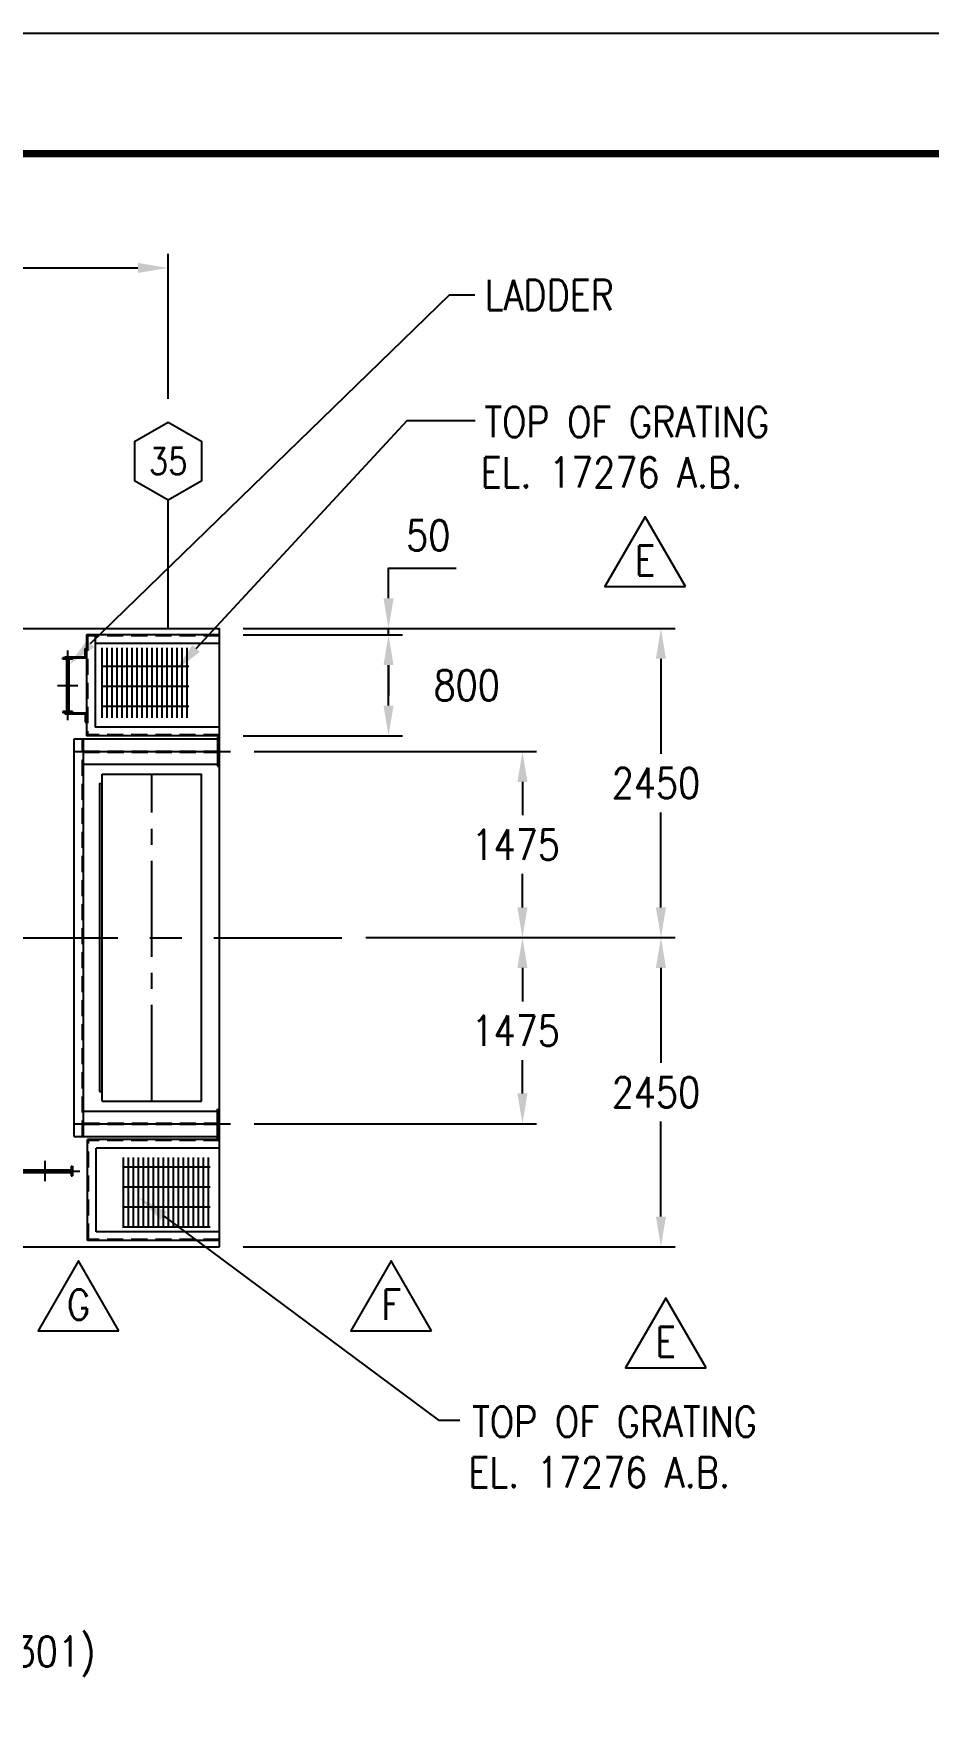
# Model space of a CAD drawing. Extents: x 0 to 68580, y 0 to 45720.
# Drawn here: x 21884 to 28974, y 32437 to 45720 of the extents above; entities that cross this region are included whole.
import ezdxf
from ezdxf.enums import TextEntityAlignment as Align

# ---------------------------------------------------------------- set-up
doc = ezdxf.new("R2010")
doc.units = 0
doc.header["$LTSCALE"] = 40
for name, pattern in [('CENTER', [50.8, 31.75, -6.35, 6.35, -6.35]), ('CENTER2', [28.575, 19.05, -3.175, 3.175, -3.175]), ('CL', [1.0625, 0.75, -0.125, 0.0625, -0.125]), ('HIDDEN2', [4.7625, 3.175, -1.5875])]:
    doc.linetypes.add(name, pattern=pattern)
doc.layers.get('0').update_dxf_attribs({"linetype": 'CONTINUOUS'})
doc.layers.get('DEFPOINTS').update_dxf_attribs({"linetype": 'CONTINUOUS'})
for name, color, linetype in [('EMS_BORDER', 7, 'CONTINUOUS'), ('EMS_CL', 1, 'CENTER'), ('EMS_DIM', 3, 'CONTINUOUS'), ('EMS_GRAY', 252, 'CONTINUOUS'), ('EMS_GRAYCL', 252, 'CL'), ('EMS_HATCH', 3, 'CONTINUOUS'), ('EMS_OBJECT', 252, 'CONTINUOUS'), ('EMS_REV', 7, 'CONTINUOUS'), ('EMS_SHEET', 252, 'CONTINUOUS'), ('EMS_SHIPSTRUCTURE', 151, 'CONTINUOUS'), ('EMS_TXT', 2, 'CONTINUOUS'), ('EMS_WALKWAY_PLATFORM', 2, 'CONTINUOUS'), ('MIKES_CHECK', 75, 'CONTINUOUS'), ('WALKWAY', 2, 'CONTINUOUS'), ('WALWAYSTUFF', 2, 'CONTINUOUS')]:
    doc.layers.add(name, color=color, linetype=linetype)
doc.styles.add('EMS', font='Romans.shx', dxfattribs={"width": 0.85, "height": 240})
doc.styles.add('EMS_STATUS', font='txt', dxfattribs={"oblique": 15, "height": 4.7625})
doc.dimstyles.get("Standard").update_dxf_attribs({"dimtxt": 0.125, "dimasz": 0.25, "dimexe": 0.18, "dimexo": 0.0625, "dimgap": 0.09, "dimtad": 0, "dimtih": 1, "dimtoh": 1, "dimzin": 12, "dimcen": 0.09, "dimclrd": 160, "dimclre": 160, "dimclrt": 200, "dimazin": 3, "dimtfac": 1, "dimtofl": 0, "dimtmove": 0, "dimatfit": 3})

# ---------------------------------------------------------------- blocks, each defined once
blk = doc.blocks.new('EMS_BORDER')
at = {"layer": 'EMS_BORDER', "const_width": 0.762}
blk.add_lwpolyline([(900.7, 12.7), (26.4, 12.7, -0.414214), (25.4, 13.7), (25.4, 595.9, -0.414214), (26.4, 596.9), (900.7, 596.9, -0.414214), (901.7, 595.9), (901.7, 13.7, -0.414214)], format="xyb", close=True, dxfattribs=at)
at = {"layer": 'EMS_SHEET'}
blk.add_lwpolyline([(0, 609.6), (0, 0), (914.4, 0), (914.4, 609.6)], close=True, dxfattribs=at)
at = {"layer": 'EMS_BORDER', "color": 7, "style": 'EMS_STATUS', "oblique": 15}
for tag, p in [('STATUSLINE1', (678.04, 46.72)), ('STATUSLINE2', (678.04, 40.37))]:
    blk.add_attdef(tag, text='', height=4.76, dxfattribs=at).set_placement(p, align=Align.CENTER)
at = {"layer": 'EMS_BORDER', "color": 2, "style": 'EMS', "width": 0.85}
for tag, p in [('SCALE', (608.16, 47.68)), ('DATE', (608.16, 36.58)), ('DRAWN', (608.16, 25.48)), ('CHECKED', (608.16, 14.38))]:
    blk.add_attdef(tag, text='', height=3.17, dxfattribs=at).set_placement(p, align=Align.CENTER)
at = {"layer": 'EMS_BORDER', "color": 7, "style": 'EMS', "width": 0.85}
for tag, height, p in [('DRAWINGTITLELINE1', 3.81, (856.17, 43.6)), ('DRAWINGTITLELINE2', 3.81, (856.17, 37.25)), ('DRAWINGTITLELINE3', 3.81, (856.17, 30.9)), ('PROJECTTITLELINE1', 3.81, (678.04, 23.6)), ('PROJECTTITLELINE2', 3.81, (678.04, 17.25)), ('DWGNO1', 3.97, (856.17, 15.25))]:
    blk.add_attdef(tag, text='', height=height, dxfattribs=at).set_placement(p, align=Align.CENTER)
at = {"layer": 'EMS_BORDER', "color": 2, "style": 'EMS', "oblique": 10, "width": 0.85}
blk.add_attdef('APP', text='', height=2.54, dxfattribs=at).set_placement((818.7, 15.96), align=Align.CENTER)
at = {"layer": 'EMS_BORDER', "color": 7, "style": 'EMS', "width": 0.85}
blk.add_attdef('REV', text='', height=3.81, dxfattribs=at).set_placement((893.7, 17.14), align=Align.MIDDLE_CENTER)
blk = doc.blocks.new('A$C4A80579D')
at = {"layer": 'WALKWAY', "linetype": 'CENTER'}
for p, q in [((-277, 0), (277, 0)), ((0, -81), (0, 81))]:
    blk.add_line(p, q, dxfattribs=at)
at = {"layer": 'WALKWAY'}
blk.add_line((226, 0), (277, 0), dxfattribs=at)
at = {"layer": 'WALWAYSTUFF'}
for p, q in [((-292, 140), (-292, 150)), ((-292, 150), (-217, 150)), ((-227, 140), (-292, 140)), ((-227, -22), (-227, 140)), ((-217, -22), (-217, 150)), ((292, 150), (217, 150)), ((217, -22), (217, 150)), ((227, 140), (292, 140)), ((227, 140), (292, 140)), ((227, -22), (227, 140)), ((292, 140), (292, 150)), ((292, 140), (292, 150)), ((-207, 38), (-217, 38)), ((-217, 38), (-217, -38)), ((-207, 38), (-207, -38)), ((-207, 10), (207, 10)), ((207, 38), (207, -38)), ((207, 38), (217, 38)), ((217, 38), (217, -38)), ((-217, -22), (-227, -22)), ((-207, -38), (-217, -38)), ((-207, -10), (207, -10)), ((207, -38), (217, -38)), ((217, -22), (227, -22))]:
    blk.add_line(p, q, dxfattribs=at)
blk = doc.blocks.new('*X160')
at = {"color": 0}
for p, q in [((22427, 40296), (22427, 40850)), ((22467, 40296), (22467, 40850)), ((22506, 40296), (22506, 40850)), ((22546, 40296), (22546, 40850)), ((22586, 40296), (22586, 40850)), ((22626, 40296), (22626, 40850)), ((22665, 40296), (22665, 40850)), ((22705, 40296), (22705, 40850)), ((22745, 40296), (22745, 40850)), ((22784, 40296), (22784, 40850)), ((22824, 40296), (22824, 40850)), ((22864, 40296), (22864, 40850)), ((22903, 40296), (22903, 40850)), ((22943, 40296), (22943, 40850)), ((22983, 40296), (22983, 40850)), ((23022, 40296), (23022, 40850)), ((23062, 40296), (23062, 40850)), ((23102, 40296), (23102, 40850)), ((23115, 40704), (22421, 40704)), ((23115, 40545), (22421, 40545)), ((23115, 40387), (22421, 40387))]:
    blk.add_line(p, q, dxfattribs=at)
blk = doc.blocks.new('*U231')
at = {"layer": 'EMS_DIM', "color": 0, "style": 'EMS', "width": 0.85}
blk.add_text('5100', height=240, dxfattribs=at).set_placement((20011, 43975))
blk = doc.blocks.new('*D23')
at = {"layer": 'DEFPOINTS', "color": 0}
for p in [(22950, 43862), (17850, 42637), (22950, 42637)]:
    blk.add_point(p, dxfattribs=at)
at = {"layer": 'EMS_DIM', "color": 0}
for p, q in [((17850, 42825), (17850, 43975)), ((22950, 42825), (22950, 43975)), ((18090, 43862), (22710, 43862))]:
    blk.add_line(p, q, dxfattribs=at)
for points in [[(18090, 43902), (18090, 43822), (17850, 43862)], [(22710, 43902), (22710, 43822), (22950, 43862)]]:
    blk.add_solid(points, dxfattribs=at)
at = {"layer": 'EMS_REV'}
blk.add_blockref('*U231', (0, 0), dxfattribs=at)
blk = doc.blocks.new('*U162')
at = {"layer": 'EMS_TXT', "style": 'EMS', "width": 0.85}
blk.add_text('LADDER', height=240, dxfattribs=at).set_placement((25459, 43528))
blk = doc.blocks.new('*U163')
at = {"layer": 'EMS_TXT', "style": 'EMS', "width": 0.85}
for s, p in [('TOP OF GRATING', (25456, 42521)), ('EL. 17276 A.B.', (25426, 42121))]:
    blk.add_text(s, height=240, dxfattribs=at).set_placement(p)
blk = doc.blocks.new('*U166')
at = {"layer": 'EMS_TXT', "style": 'EMS', "width": 0.85}
for s, p in [('TOP OF GRATING', (25359, 34597)), ('EL. 17276 A.B.', (25329, 34197))]:
    blk.add_text(s, height=240, dxfattribs=at).set_placement(p)
blk = doc.blocks.new('*U167')
at = {"layer": 'EMS_DIM'}
blk.add_lwpolyline([(22914, 36349), (25091, 34729), (25260, 34729)], dxfattribs=at)
blk.add_solid([(22890, 36317), (22721, 36492), (22938, 36381)], dxfattribs=at)
blk = doc.blocks.new('*U236')
at = {"layer": 'EMS_DIM', "color": 0, "style": 'EMS', "width": 0.85}
blk.add_text('1475', height=240, dxfattribs=at).set_placement((25354, 37696))
blk = doc.blocks.new('*D57')
at = {"layer": 'DEFPOINTS', "color": 0}
for p in [(24327, 38554), (25757, 38554), (23444, 37079)]:
    blk.add_point(p, dxfattribs=at)
at = {"layer": 'EMS_DIM', "color": 0}
for p, q in [((24515, 38554), (25869, 38554)), ((25757, 38314), (25757, 38049)), ((25757, 37319), (25757, 37584)), ((23632, 37079), (25869, 37079))]:
    blk.add_line(p, q, dxfattribs=at)
for points in [[(25717, 38314), (25797, 38314), (25757, 38554)], [(25717, 37319), (25797, 37319), (25757, 37079)]]:
    blk.add_solid(points, dxfattribs=at)
at = {"layer": 'EMS_REV'}
blk.add_blockref('*U236', (0, 0), dxfattribs=at)
blk = doc.blocks.new('*U237')
at = {"layer": 'EMS_DIM', "color": 0, "style": 'EMS', "width": 0.85}
blk.add_text('1475', height=240, dxfattribs=at).set_placement((25354, 39171))
blk = doc.blocks.new('*D33')
at = {"layer": 'DEFPOINTS', "color": 0}
for p in [(23444, 40029), (24327, 38554), (25757, 38554)]:
    blk.add_point(p, dxfattribs=at)
at = {"layer": 'EMS_DIM', "color": 0}
for p, q in [((23632, 40029), (25869, 40029)), ((25757, 39789), (25757, 39524)), ((25757, 38794), (25757, 39059)), ((24515, 38554), (25869, 38554))]:
    blk.add_line(p, q, dxfattribs=at)
for points in [[(25717, 39789), (25797, 39789), (25757, 40029)], [(25717, 38794), (25797, 38794), (25757, 38554)]]:
    blk.add_solid(points, dxfattribs=at)
at = {"layer": 'EMS_REV'}
blk.add_blockref('*U237', (0, 0), dxfattribs=at)
blk = doc.blocks.new('*U238')
at = {"layer": 'EMS_DIM', "color": 0, "style": 'EMS', "width": 0.85}
blk.add_text('2450', height=240, dxfattribs=at).set_placement((26465, 39659))
blk = doc.blocks.new('*D58')
at = {"layer": 'DEFPOINTS', "color": 0}
for p in [(23357, 41004), (24327, 38554), (26854, 38554)]:
    blk.add_point(p, dxfattribs=at)
at = {"layer": 'EMS_DIM', "color": 0}
for p, q in [((23544, 41004), (26966, 41004)), ((26854, 40764), (26854, 40011)), ((26854, 38794), (26854, 39546)), ((24515, 38554), (26966, 38554))]:
    blk.add_line(p, q, dxfattribs=at)
for points in [[(26814, 40764), (26894, 40764), (26854, 41004)], [(26814, 38794), (26894, 38794), (26854, 38554)]]:
    blk.add_solid(points, dxfattribs=at)
at = {"layer": 'EMS_REV'}
blk.add_blockref('*U238', (0, 0), dxfattribs=at)
blk = doc.blocks.new('*U239')
at = {"layer": 'EMS_DIM', "color": 0, "style": 'EMS', "width": 0.85}
blk.add_text('2450', height=240, dxfattribs=at).set_placement((26465, 37209))
blk = doc.blocks.new('*D34')
at = {"layer": 'DEFPOINTS', "color": 0}
for p in [(24327, 38554), (26854, 38554), (23357, 36104)]:
    blk.add_point(p, dxfattribs=at)
at = {"layer": 'EMS_DIM', "color": 0}
for p, q in [((24515, 38554), (26966, 38554)), ((26854, 38314), (26854, 37561)), ((26854, 36344), (26854, 37096)), ((23544, 36104), (26966, 36104))]:
    blk.add_line(p, q, dxfattribs=at)
for points in [[(26814, 38314), (26894, 38314), (26854, 38554)], [(26814, 36344), (26894, 36344), (26854, 36104)]]:
    blk.add_solid(points, dxfattribs=at)
at = {"layer": 'EMS_REV'}
blk.add_blockref('*U239', (0, 0), dxfattribs=at)
blk = doc.blocks.new('*U242')
at = {"layer": 'EMS_DIM', "color": 0, "style": 'EMS', "width": 0.85}
blk.add_text('800', height=240, dxfattribs=at).set_placement((25053, 40434))
blk = doc.blocks.new('*D59')
at = {"layer": 'DEFPOINTS', "color": 0}
for p in [(23357, 40954), (24696, 40954), (23357, 40154)]:
    blk.add_point(p, dxfattribs=at)
at = {"layer": 'EMS_DIM', "color": 0}
for p, q in [((23544, 40954), (24808, 40954)), ((24696, 40394), (24696, 40714)), ((23544, 40154), (24808, 40154))]:
    blk.add_line(p, q, dxfattribs=at)
for points in [[(24656, 40714), (24736, 40714), (24696, 40954)], [(24656, 40394), (24736, 40394), (24696, 40154)]]:
    blk.add_solid(points, dxfattribs=at)
at = {"layer": 'EMS_REV'}
blk.add_blockref('*U242', (0, 0), dxfattribs=at)
blk = doc.blocks.new('*U243')
at = {"layer": 'EMS_DIM', "color": 0, "style": 'EMS', "width": 0.85}
blk.add_text('50', height=240, dxfattribs=at).set_placement((24836, 41622))
blk = doc.blocks.new('*D60')
at = {"layer": 'DEFPOINTS', "color": 0}
for p in [(23357, 41004), (23357, 40954), (24696, 41004)]:
    blk.add_point(p, dxfattribs=at)
at = {"layer": 'EMS_DIM', "color": 0}
for p, q in [((24696, 41244), (24696, 41484)), ((23544, 41004), (24808, 41004)), ((23544, 40954), (24808, 40954)), ((24696, 40954), (24696, 41004)), ((24696, 40714), (24696, 40474))]:
    blk.add_line(p, q, dxfattribs=at)
for points in [[(24656, 41244), (24736, 41244), (24696, 41004)], [(24656, 40714), (24736, 40714), (24696, 40954)]]:
    blk.add_solid(points, dxfattribs=at)
at = {"layer": 'EMS_REV'}
blk.add_blockref('*U243', (0, 0), dxfattribs=at)
blk = doc.blocks.new('*U177')
at = {"layer": 'EMS_DIM'}
blk.add_lwpolyline([(23171, 40846), (24844, 42654), (25383, 42654)], dxfattribs=at)
blk.add_solid([(23201, 40819), (23008, 40670), (23142, 40873)], dxfattribs=at)
blk = doc.blocks.new('*U178')
at = {"layer": 'EMS_DIM'}
blk.add_lwpolyline([(22336, 40885), (25179, 43650), (25380, 43650)], dxfattribs=at)
blk.add_solid([(22364, 40856), (22164, 40717), (22308, 40913)], dxfattribs=at)
blk = doc.blocks.new('*X318')
at = {"color": 0}
for p, q in [((22596, 36258), (22596, 36811)), ((22636, 36258), (22636, 36811)), ((22675, 36258), (22675, 36811)), ((22715, 36258), (22715, 36811)), ((22755, 36258), (22755, 36811)), ((22794, 36258), (22794, 36811)), ((22834, 36258), (22834, 36811)), ((22874, 36258), (22874, 36811)), ((22914, 36258), (22914, 36811)), ((22953, 36258), (22953, 36811)), ((22993, 36258), (22993, 36811)), ((23033, 36258), (23033, 36811)), ((23072, 36258), (23072, 36811)), ((23112, 36258), (23112, 36811)), ((23152, 36258), (23152, 36811)), ((23191, 36258), (23191, 36811)), ((23231, 36258), (23231, 36811)), ((23271, 36258), (23271, 36811)), ((23284, 36735), (22590, 36735)), ((23284, 36577), (22590, 36577)), ((23284, 36418), (22590, 36418)), ((23284, 36259), (22590, 36259))]:
    blk.add_line(p, q, dxfattribs=at)
blk = doc.blocks.new('EMS_REVSYMM')
at = {"layer": 'EMS_REV', "color": 2}
blk.add_lwpolyline([(5.33, 0), (0, 9.23), (-5.33, 0)], close=True, dxfattribs=at)
at = {"layer": 'EMS_REV', "style": 'EMS', "width": 0.85}
blk.add_attdef('RV', text='', height=3.97, dxfattribs=at).set_placement((0, 3.46), align=Align.MIDDLE)
blk = doc.blocks.new('A$C18730011')
at = {"layer": 'EMS_CL', "linetype": 'CENTER'}
for p, q in [((0, 0), (554, 0)), ((277, -81), (277, 81))]:
    blk.add_line(p, q, dxfattribs=at)
at = {"layer": 'WALWAYSTUFF'}
for p, q in [((70, 38), (60, 38)), ((60, 38), (60, -38)), ((70, 38), (70, -38)), ((70, 10), (484, 10)), ((484, 38), (484, -38)), ((484, 38), (494, 38)), ((494, 38), (494, -38)), ((70, -38), (60, -38)), ((70, -10), (484, -10)), ((484, -38), (494, -38))]:
    blk.add_line(p, q, dxfattribs=at)

msp = doc.modelspace()

# ---------------------------------------------------------------- linework, layer by layer
at = {"layer": 'EMS_CL'}
for p, q in [((22205.239, 40028.77), (23444.178, 40028.77)), ((17216.632, 38553.77), (24327.026, 38553.77)), ((22205.239, 37078.77), (23444.28, 37078.77))]:
    msp.add_line(p, q, dxfattribs=at)
at = {"layer": 'EMS_DIM'}
msp.add_line((24695.656, 41483.77), (25232.724, 41483.77), dxfattribs=at)
at = {"layer": 'EMS_GRAY'}
for p, q in [((22427.239, 39848.77), (23213.239, 39848.77)), ((22427.239, 37258.77), (22427.239, 39848.77)), ((23213.239, 37258.77), (23213.239, 39848.77)), ((22427.239, 37258.77), (23213.239, 37258.77))]:
    msp.add_line(p, q, dxfattribs=at)
msp.add_lwpolyline([(22405.239, 37334.77), (22427.239, 37334.77), (22427.239, 39772.77), (22405.239, 39772.77)], close=True, dxfattribs=at)
at = {"layer": 'EMS_GRAYCL', "linetype": 'CENTER2'}
msp.add_line((22820.239, 37258.77), (22820.239, 39848.77), dxfattribs=at)
at = {"layer": 'EMS_SHIPSTRUCTURE'}
for p, q in [((17849.816, 41003.77), (23356.821, 41003.77)), ((23356.821, 36103.77), (23356.821, 41003.77)), ((22205.239, 40128.77), (23341.821, 40128.77)), ((22205.239, 36978.77), (22205.239, 40128.77)), ((22280.239, 36978.77), (22280.239, 40128.77)), ((23341.821, 40143.77), (23356.821, 40143.77)), ((23341.821, 40143.77), (23341.821, 39913.77)), ((22280.239, 39928.77), (23341.821, 39928.77)), ((23341.821, 39913.77), (23356.821, 39913.77)), ((23341.821, 37193.77), (23356.821, 37193.77)), ((23341.821, 36963.77), (23341.821, 37193.77)), ((22280.239, 37178.77), (23341.821, 37178.77)), ((22205.239, 36978.77), (23341.821, 36978.77)), ((23341.821, 36963.77), (23356.821, 36963.77)), ((17849.816, 36103.77), (23356.821, 36103.77))]:
    msp.add_line(p, q, dxfattribs=at)
at = {"layer": 'EMS_SHIPSTRUCTURE', "linetype": 'HIDDEN2'}
for p, q in [((22271.239, 36978.77), (22271.239, 40128.77)), ((22280.239, 40032.77), (23341.821, 40032.77)), ((22280.239, 40024.77), (23341.821, 40024.77)), ((22280.239, 37082.77), (23341.821, 37082.77)), ((22280.239, 37074.77), (23341.821, 37074.77))]:
    msp.add_line(p, q, dxfattribs=at)
at = {"layer": 'EMS_TXT'}
msp.add_lwpolyline([(22950.156, 42637.246), (22684.1, 42483.639), (22684.1, 42176.424), (22950.156, 42022.817), (23216.212, 42176.424), (23216.212, 42483.639)], close=True, dxfattribs=at)
at = {"layer": 'EMS_WALKWAY_PLATFORM'}
for p, q in [((22303.918, 40953.77), (22303.918, 40153.77)), ((23356.821, 40953.77), (22303.918, 40953.77)), ((23356.821, 40953.77), (22303.918, 40953.77)), ((22371.918, 40953.77), (22371.918, 40221.77)), ((23356.821, 40885.77), (22371.918, 40885.77)), ((23356.821, 40153.77), (22303.918, 40153.77)), ((23356.821, 40153.77), (22303.918, 40153.77)), ((23356.821, 40221.77), (22371.918, 40221.77)), ((22310.918, 36153.77), (22310.918, 36953.77)), ((23356.821, 36953.77), (22310.918, 36953.77)), ((23356.821, 36953.77), (22310.918, 36953.77)), ((22378.918, 36221.77), (22378.918, 36885.77)), ((23356.821, 36885.77), (22378.918, 36885.77)), ((23356.821, 36153.77), (22310.918, 36153.77)), ((23356.821, 36153.77), (22310.918, 36153.77)), ((23356.821, 36221.77), (22378.918, 36221.77))]:
    msp.add_line(p, q, dxfattribs=at)
at = {"layer": 'EMS_WALKWAY_PLATFORM', "linetype": 'HIDDEN2'}
for p, q in [((22310.918, 40953.77), (22310.918, 40160.77)), ((23356.821, 40946.77), (22310.918, 40946.77)), ((23356.821, 40160.77), (22310.918, 40160.77)), ((22317.918, 36160.77), (22317.918, 36946.77)), ((23356.821, 36946.77), (22317.918, 36946.77)), ((23356.821, 36160.77), (22317.918, 36160.77))]:
    msp.add_line(p, q, dxfattribs=at)
at = {"layer": 'MIKES_CHECK'}
msp.add_line((22950.156, 41003.77), (22950.156, 42022.817), dxfattribs=at)

# ---------------------------------------------------------------- block references
at = {"rotation": 270}
msp.add_blockref('A$C4A80579D', (22153.918, 40553.77), dxfattribs=at)
at = {"layer": 'EMS_HATCH', "linetype": 'CONTINUOUS'}
for name in ['*X160', '*X318']:
    msp.add_blockref(name, (0, 0), dxfattribs=at)
at = {"layer": 'EMS_OBJECT', "xscale": 75, "yscale": 75, "zscale": 75}
msp.add_blockref('EMS_BORDER', (0, 0), dxfattribs=at)
at = {"layer": 'EMS_REV'}
for name, p in [('*U162', (0, 0)), ('*U178', (0, 0)), ('*U177', (0, 0)), ('*U163', (0, 0)), ('A$C18730011', (21697.484, 36703.77, -0.573)), ('*U167', (0, 0)), ('*U166', (0, 0))]:
    msp.add_blockref(name, p, dxfattribs=at)
at = {"layer": 'EMS_REV', "xscale": 60, "yscale": 60, "zscale": 60}
for p, values in [((26728.506, 41336.719), {'RV': 'E'}), ((22239.859, 35437.577), {'RV': 'G'}), ((24717.691, 35437.577), {'RV': 'F'}), ((26892.139, 35143.453), {'RV': 'E'})]:
    msp.add_blockref('EMS_REVSYMM', p, dxfattribs=at).add_auto_attribs(values)

# ---------------------------------------------------------------- texts
at = {"layer": 'EMS_TXT', "style": 'EMS', "width": 0.85}
msp.add_text('35', height=210, dxfattribs=at).set_placement((22950.156, 42330.032), align=Align.MIDDLE)
at = {"layer": 'EMS_TXT', "color": 3, "style": 'EMS', "width": 0.85}
msp.add_text('(FROM DWG. 18066-G-301)', height=240, dxfattribs=at).set_placement((20389.816, 32776.178), align=Align.CENTER)

# ---------------------------------------------------------------- dimensions: what is measured, and where the dimension line sits
at = {"layer": 'EMS_DIM'}
dim = msp.add_linear_dim(base=(22950.156, 43862.056), p1=(17849.816, 42637.246), p2=(22950.156, 42637.246), dimstyle='Standard', dxfattribs=at)
dim.commit()
dim.dimension.update_dxf_attribs({"geometry": '*D23', "text_midpoint": (20399.986, 44094.556)})
dim = msp.add_linear_dim(base=(24695.656, 41003.77), p1=(23356.821, 40953.77), p2=(23356.821, 41003.77), angle=90, dimstyle='Standard', dxfattribs=at)
dim.commit()
dim.dimension.update_dxf_attribs({"geometry": '*D60', "text_midpoint": (25030.28, 41741.808), "dimtype": 128})
for base, p1, p2, angle, picture, middle in [((26853.758, 38553.77), (23356.821, 41003.77), (24327.026, 38553.77), 90, '*D58', (26853.758, 39778.77)), ((24695.656, 40953.77), (23356.821, 40153.77), (23356.821, 40953.77), 90, '*D59', (25344.406, 40553.77)), ((25756.852, 38553.77), (23444.28, 40028.77), (24327.026, 38553.77), 270, '*D33', (25756.852, 39291.27)), ((26853.758, 38553.77), (23356.821, 36103.77), (24327.026, 38553.77), 270, '*D34', (26853.758, 37328.77)), ((25756.852, 38553.77), (23444.28, 37078.77), (24327.026, 38553.77), 90, '*D57', (25756.852, 37816.27))]:
    dim = msp.add_linear_dim(base=base, p1=p1, p2=p2, angle=angle, dimstyle='Standard', dxfattribs=at)
    dim.commit()
    dim.dimension.update_dxf_attribs({"geometry": picture, "text_midpoint": middle})

doc.saveas('drawing.dxf')
